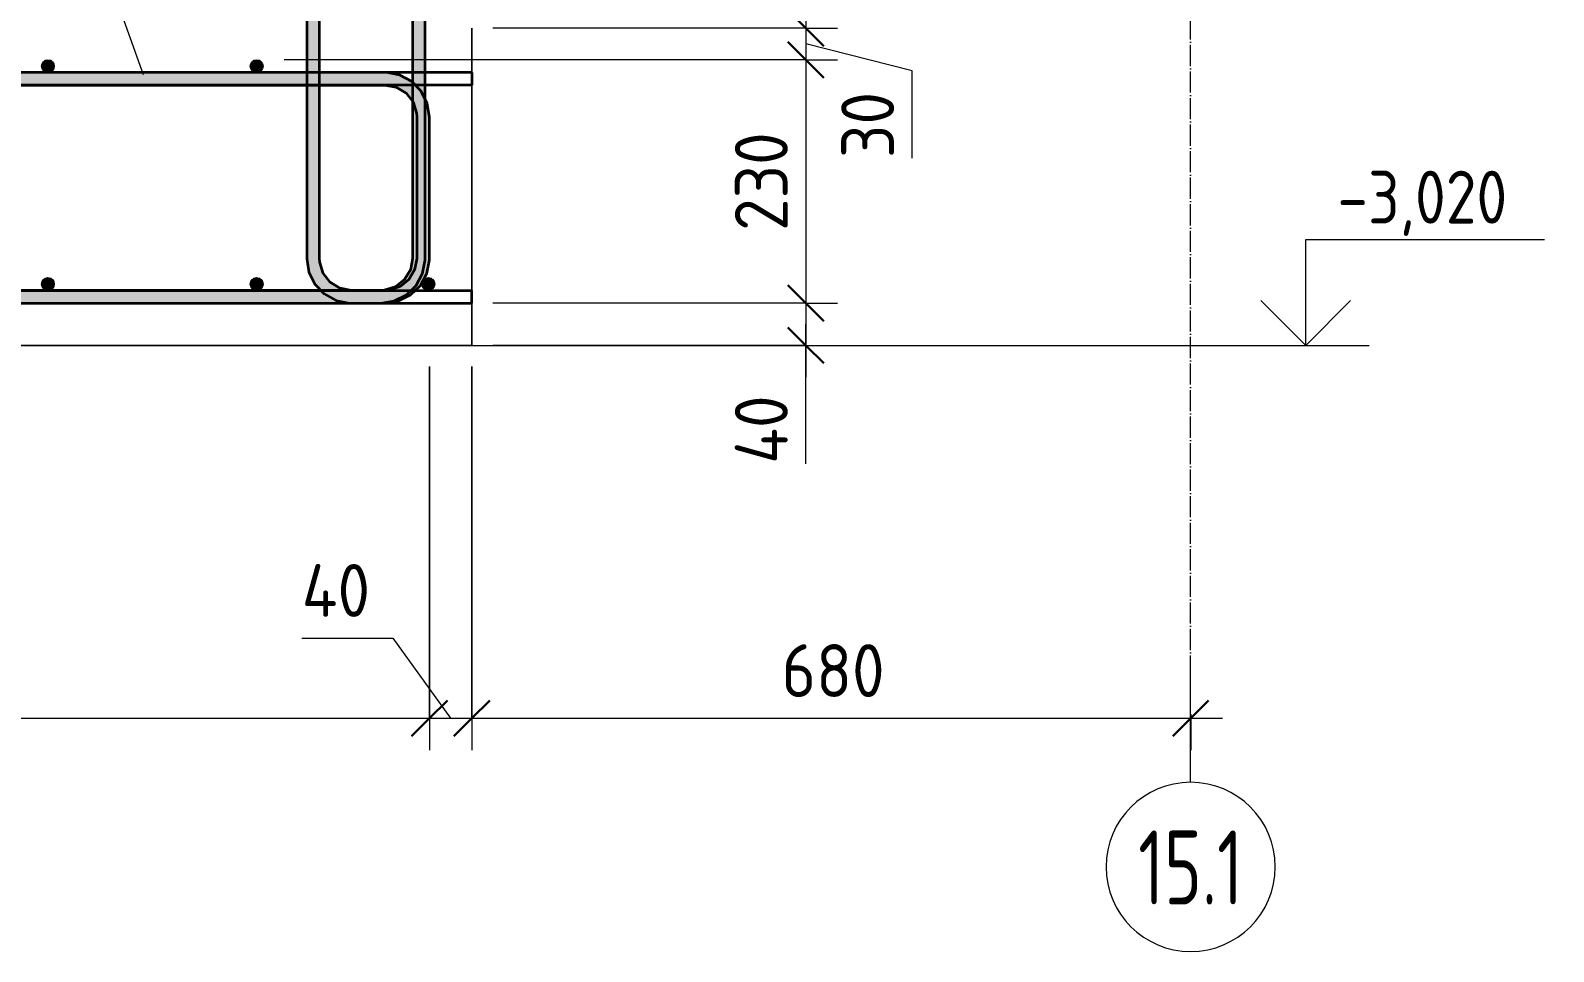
# Model space of a CAD drawing. Header units: millimetres. Extents: x 40349 to 61836, y -34600 to -479.
# Drawn here: x 44223 to 45663, y -3593 to -2722 of the extents above; entities that cross this region are included whole.
import ezdxf

# ---------------------------------------------------------------- set-up
doc = ezdxf.new("R2010")
doc.units = ezdxf.units.MM
doc.linetypes.add('02 Штрихпунктирная _20 мм_', pattern=[25, 20, -2.5, 0, -2.5])
for name, color, linetype, lineweight in [('AA_Dim', 7, 'Continuous', 9), ('AA_Dim-20', 7, 'Continuous', 9), ('AA_Vinoska', 7, 'Continuous', 9), ('AA_Visotnaya otmetka', 7, 'Continuous', 9), ('KR_Armatura', 7, 'Continuous', 20), ('KR_Armatura_Tonkie', 7, 'Continuous', 20), ('KR_Fundament', 7, 'Continuous', 20), ('Оси', 7, 'Continuous', 9)]:
    doc.layers.add(name, color=color, linetype=linetype, lineweight=lineweight)
doc.styles.add('ISOCPEUR', font='isocpeur.TTF', dxfattribs={"width": 0.9, "height": 50})
doc.styles.add('ISOCPEUR_2', font='isocpeur.TTF', dxfattribs={"width": 0.7, "height": 70})
doc.styles.add('ISOCPEUR_3', font='isocpeur.TTF', dxfattribs={"width": 0.85, "height": 50})
doc.dimstyles.new('01_Точн_3_знака__непрозр_', dxfattribs={"dimscale": 304.8, "dimtxt": 50.137748, "dimasz": 0.111549, "dimexe": 0.098425, "dimexo": 0.065617, "dimgap": 0.016404, "dimtad": 1, "dimdec": 3, "dimrnd": 0.001, "dimdsep": 46, "dimtxsty": 'ISOCPEUR', "dimblk1": 'OBLIQUE', "dimblk2": 'OBLIQUE', "dimsah": 1, "dimcen": 0.09, "dimdle": 0.098425, "dimazin": 0, "dimtfac": 1, "dimtdec": 4, "dimtix": 1, "dimtmove": 1, "dimatfit": 3, "dimfxl": 1, "dimtvp": 1, "dimtfill": 1, "dimtolj": 1, "dimtzin": 0, "dimlwd": 18, "dimlwe": 18, "dimarcsym": 2})
doc.dimstyles.new('01_Точн_3_знака__непрозр__1', dxfattribs={"dimscale": 304.8, "dimtxt": 50.137748, "dimasz": 0.111549, "dimexe": 0.098425, "dimexo": 0.065617, "dimgap": 0.016404, "dimtad": 1, "dimdec": 3, "dimrnd": 0.001, "dimdsep": 46, "dimtxsty": 'ISOCPEUR', "dimblk1": 'OBLIQUE', "dimblk2": 'OBLIQUE', "dimsah": 1, "dimcen": 0.09, "dimdle": 0.098425, "dimazin": 0, "dimtfac": 1, "dimtdec": 4, "dimtix": 1, "dimtmove": 0, "dimatfit": 3, "dimfxl": 1, "dimtvp": 1, "dimtfill": 1, "dimtolj": 1, "dimtzin": 0, "dimlwd": 18, "dimlwe": 18, "dimarcsym": 2})
doc.dimstyles.new('05_Округл_5мм__прозр_', dxfattribs={"dimscale": 304.8, "dimtxt": 50.137748, "dimasz": 0.111549, "dimexe": 0.098425, "dimexo": 0.065617, "dimgap": 0.006562, "dimtad": 1, "dimdec": 0, "dimrnd": 5, "dimdsep": 46, "dimtxsty": 'ISOCPEUR', "dimblk1": 'OBLIQUE', "dimblk2": 'OBLIQUE', "dimsah": 1, "dimcen": 0.09, "dimdle": 0.098425, "dimazin": 0, "dimtfac": 1, "dimtdec": 4, "dimtix": 1, "dimtmove": 1, "dimatfit": 3, "dimfxl": 1, "dimtvp": 1, "dimtolj": 1, "dimtzin": 0, "dimlwd": 18, "dimlwe": 18, "dimarcsym": 2})
doc.dimstyles.new('05_Округл_5мм__прозр__1', dxfattribs={"dimscale": 304.8, "dimtxt": 50.137748, "dimasz": 0.111549, "dimexe": 0.098425, "dimexo": 0.065617, "dimgap": 0.006562, "dimtad": 1, "dimdec": 0, "dimrnd": 5, "dimdsep": 46, "dimtxsty": 'ISOCPEUR', "dimblk1": 'OBLIQUE', "dimblk2": 'OBLIQUE', "dimsah": 1, "dimcen": 0.09, "dimdle": 0.098425, "dimazin": 0, "dimtfac": 1, "dimtdec": 4, "dimtix": 1, "dimtmove": 0, "dimatfit": 3, "dimfxl": 1, "dimtvp": 1, "dimtolj": 1, "dimtzin": 0, "dimlwd": 18, "dimlwe": 18, "dimarcsym": 2})

# ---------------------------------------------------------------- blocks, each defined once
blk = doc.blocks.new('351_Ряд стержней П переменный шаг _НесАрм_РабПлоск_ - Тип 1-3822820-Разрез 1 Арм')
at = {"layer": 'KR_Armatura_Tonkie', "lineweight": 35}
for points in [[(44485.8, -2938), (44496.1, -2938), (44495.9, -1362), (44484.1, -1362), (44484.3, -2938), (44484.9, -2938)], [(44590.1, -2938), (44596.1, -2938), (44595.9, -1362), (44584.1, -1362), (44584.3, -2938), (44588.5, -2938)], [(44526.1, -2980), (44526.1, -2968), (44518.3, -2967), (44510.5, -2963.5), (44504.5, -2958.7), (44500, -2952.7), (44497.1, -2945.8), (44495.8, -2938), (44484.1, -2938), (44485.5, -2948.9), (44489.7, -2959), (44496.4, -2967.7), (44505.1, -2974.4), (44515.2, -2978.6), (44523.8, -2979.7)], [(44554.1, -2980), (44564.9, -2978.6), (44575.1, -2974.4), (44583.8, -2967.7), (44590.4, -2959), (44594.6, -2948.9), (44595.9, -2938), (44584.1, -2938), (44583, -2945.8), (44579.7, -2953.5), (44574.8, -2959.6), (44568.8, -2964.1), (44561.6, -2967), (44554.1, -2968.2), (44554.1, -2979.8)], [(44542.7, -2980), (44554.1, -2979.8), (44554.1, -2968), (44526.1, -2968.2), (44526.1, -2980)]]:
    blk.add_hatch(color=256, dxfattribs=at).paths.add_polyline_path(points)
for p, q in [((44484.1, -1362), (44484.1, -2938)), ((44496.1, -1362), (44484.1, -1362)), ((44484.1, -1362), (44496.1, -1362)), ((44484.1, -1362), (44484.1, -2938)), ((44496.1, -1362), (44484.1, -1362)), ((44484.1, -1362), (44496.1, -1362)), ((44496.1, -2938), (44496.1, -1362)), ((44496.1, -1362), (44511.1, -1388)), ((44496.1, -2938), (44496.1, -1362)), ((44496.1, -1362), (44511.1, -1388)), ((44584.1, -1362), (44569.1, -1388)), ((44584.1, -1362), (44569.1, -1388)), ((44584.1, -1362), (44584.1, -2938)), ((44584.1, -1362), (44596.1, -1362)), ((44596.1, -1362), (44584.1, -1362)), ((44584.1, -1362), (44584.1, -2938)), ((44584.1, -1362), (44596.1, -1362)), ((44596.1, -1362), (44584.1, -1362)), ((44596.1, -2938), (44596.1, -1362)), ((44596.1, -2938), (44596.1, -1362)), ((44554.1, -2968), (44526.1, -2968)), ((44554.1, -2968), (44526.1, -2968)), ((44526.1, -2980), (44554.1, -2980)), ((44526.1, -2980), (44554.1, -2980))]:
    blk.add_line(p, q, dxfattribs=at)
at = {"layer": 'KR_Armatura_Tonkie', "lineweight": 35, "flags": 128}
for points in [[(44484.1, -2938), (44486, -2950.7), (44491.7, -2962.2), (44500.6, -2971.4), (44511.9, -2977.5), (44524.5, -2980), (44526.1, -2980)], [(44484.1, -2938), (44486, -2950.7), (44491.7, -2962.2), (44500.6, -2971.4), (44511.9, -2977.5), (44524.5, -2980), (44526.1, -2980)], [(44526.1, -2968), (44515.4, -2966), (44506.1, -2960.4), (44499.5, -2951.9), (44496.3, -2941.5), (44496.1, -2938)], [(44526.1, -2968), (44515.4, -2966), (44506.1, -2960.4), (44499.5, -2951.9), (44496.3, -2941.5), (44496.1, -2938)], [(44554.1, -2980), (44566.7, -2978), (44578.3, -2972.3), (44587.5, -2963.4), (44593.6, -2952.1), (44596, -2939.5), (44596.1, -2938)], [(44584.1, -2938), (44582.1, -2948.7), (44576.5, -2957.9), (44568, -2964.6), (44557.6, -2967.8), (44554.1, -2968)], [(44554.1, -2980), (44566.7, -2978), (44578.3, -2972.3), (44587.5, -2963.4), (44593.6, -2952.1), (44596, -2939.5), (44596.1, -2938)], [(44584.1, -2938), (44582.1, -2948.7), (44576.5, -2957.9), (44568, -2964.6), (44557.6, -2967.8), (44554.1, -2968)]]:
    blk.add_lwpolyline(points, dxfattribs=at)
blk = doc.blocks.new('350_Стержень П торец СК-СГ _НесАрм_РабПлоск_ - 350_Стержень П торец СК-СГ _НесАрм_РабПлоск_-3803741-Разрез 1 Арм')
at = {"layer": 'KR_Armatura_Tonkie', "lineweight": 35}
h = blk.add_hatch(color=256, dxfattribs=at)
h.paths.add_polyline_path([(44100.1, -2774), (44484.1, -2773.8), (44484.1, -2762), (44100.1, -2762.2), (44100.1, -2773.8)])
h.paths.add_polyline_path([(44556.3, -2774), (44558.1, -2773.8), (44558.1, -2762), (44496.1, -2762.2), (44496.1, -2774), (44550.1, -2774)])
h = blk.add_hatch(color=256, dxfattribs=at)
h.paths.add_polyline_path([(44597.1, -2804), (44600.1, -2804), (44598.6, -2793.1), (44596.1, -2786.9), (44596.1, -2804)])
h.paths.add_polyline_path([(44584.1, -2789), (44584.1, -2771.5), (44579.1, -2767.6), (44568.9, -2763.4), (44558.1, -2762.2), (44558.1, -2774), (44565.8, -2775), (44573.2, -2778.1), (44579.3, -2782.8), (44584, -2789)])
for points in [[(44600.1, -2938), (44599.9, -2804), (44596.1, -2804), (44596.1, -2938), (44599.9, -2938)], [(44558.1, -2980), (44568.9, -2978.6), (44579.3, -2974.2), (44587.8, -2967.7), (44594.6, -2958.5), (44598.6, -2948.9), (44599.9, -2938), (44596.1, -2938), (44594.4, -2949.4), (44590.4, -2959), (44583.8, -2967.7), (44574.6, -2974.6), (44564.7, -2978.6), (44558.1, -2979.5), (44558.1, -2979.8)]]:
    blk.add_hatch(color=256, dxfattribs=at).paths.add_polyline_path(points)
h = blk.add_hatch(color=256, dxfattribs=at)
h.paths.add_polyline_path([(44100.1, -2980), (44524.5, -2979.8), (44514.4, -2978.2), (44504.6, -2974), (44496.5, -2968), (44100.1, -2968.2), (44100.1, -2979.8)])
h.paths.add_polyline_path([(44558.1, -2980), (44558.1, -2979.5), (44554.1, -2980)])
for p, q in [((44558.1, -2762), (44100.1, -2762)), ((44100.1, -2774), (44100.1, -2762)), ((44100.1, -2762), (44100.1, -2774)), ((44100.1, -2774), (44558.1, -2774)), ((44100.1, -2774), (44126, -2789)), ((44588.1, -2804), (44588.1, -2938)), ((44600.1, -2938), (44600.1, -2804)), ((44100.1, -2968), (44126, -2953)), ((44558.1, -2968), (44100.1, -2968)), ((44100.1, -2968), (44100.1, -2980)), ((44100.1, -2980), (44100.1, -2968)), ((44100.1, -2980), (44558.1, -2980))]:
    blk.add_line(p, q, dxfattribs=at)
at = {"layer": 'KR_Armatura_Tonkie', "lineweight": 35, "flags": 128}
for points in [[(44600.1, -2804), (44598.1, -2791.3), (44592.4, -2779.8), (44583.5, -2770.6), (44572.2, -2764.5), (44559.6, -2762), (44558.1, -2762)], [(44558.1, -2774), (44568.7, -2776), (44578, -2781.6), (44584.7, -2790.1), (44587.9, -2800.5), (44588.1, -2804)], [(44558.1, -2980), (44570.7, -2978), (44582.3, -2972.3), (44591.5, -2963.4), (44597.6, -2952.1), (44600, -2939.5), (44600.1, -2938)], [(44588.1, -2938), (44586.1, -2948.7), (44580.5, -2957.9), (44572, -2964.6), (44561.6, -2967.8), (44558.1, -2968)]]:
    blk.add_lwpolyline(points, dxfattribs=at)
blk = doc.blocks.new('Ось сетки - d_4мм-2765513-Разрез 1 Арм')
at = {"layer": 'Оси'}
for start, end in [(0, 180), (0, 180), (180, 360), (180, 360)]:
    blk.add_arc((45320.1, -3513.2), 80, start, end, dxfattribs=at)
blk = doc.blocks.new('DIMBLOCK9-Разрез 1 Арм')
at = {"layer": 'AA_Dim-20', "lineweight": 30}
for p, q in [((44956.1, -1379.2), (44939.1, -1362.2)), ((44956.1, -1379.2), (44973.1, -1396.2)), ((44956.1, -2670), (44939.1, -2653)), ((44956.1, -2670), (44973.1, -2687)), ((44956.1, -2720), (44939.1, -2703)), ((44956.1, -2720), (44973.1, -2737))]:
    blk.add_line(p, q, dxfattribs=at)
at = {"layer": 'AA_Dim-20', "lineweight": 18}
for p, q in [((44956.1, -1379.2), (44628.1, -1379.2)), ((44956.1, -1379.2), (44956.1, -2670)), ((44956.1, -1379.2), (44986.1, -1379.2)), ((44956.1, -2670), (44628.1, -2670)), ((44956.1, -2670), (44986.1, -2670)), ((44956.1, -2720), (44660.1, -2720)), ((44956.1, -2720), (44986.1, -2720))]:
    blk.add_line(p, q, dxfattribs=at)
at = {"layer": 'AA_Dim-20', "color": 0, "lineweight": 18, "insert": (44889, -2171.2), "char_height": 50, "width": 351.91, "attachment_point": 1, "rotation": 90, "line_spacing_factor": 1.135194, "style": 'ISOCPEUR'}
blk.add_mtext('7х185=1290', dxfattribs=at)
blk = doc.blocks.new('_None')
blk = doc.blocks.new('DIMBLOCK10-Разрез 1 Арм')
at = {"layer": 'AA_Dim-20', "lineweight": 18}
for p, q in [((45059, -2581.6), (45059, -2664)), ((45059, -2664), (44956.1, -2695)), ((44956.1, -2670), (44628.1, -2670)), ((44956.1, -2670), (44956.1, -2720)), ((44956.1, -2670), (44986.1, -2670)), ((44956.1, -2720), (44660.1, -2720)), ((44956.1, -2720), (44986.1, -2720)), ((44956.1, -2750), (44462.7, -2750)), ((44956.1, -2750), (44986.1, -2750))]:
    blk.add_line(p, q, dxfattribs=at)
at = {"layer": 'AA_Dim-20', "lineweight": 30}
for p, q in [((44956.1, -2670), (44939.1, -2653)), ((44956.1, -2670), (44973.1, -2687)), ((44956.1, -2720), (44939.1, -2703)), ((44956.1, -2720), (44973.1, -2737)), ((44956.1, -2750), (44939.1, -2733)), ((44956.1, -2750), (44973.1, -2767))]:
    blk.add_line(p, q, dxfattribs=at)
at = {"layer": 'AA_Dim-20', "color": 0, "lineweight": 18, "insert": (44991.9, -2644), "char_height": 50, "width": 74.923, "attachment_point": 1, "rotation": 90, "line_spacing_factor": 1.135194, "style": 'ISOCPEUR'}
blk.add_mtext('50', dxfattribs=at)
blk = doc.blocks.new('DIMBLOCK11-Разрез 1 Арм')
at = {"layer": 'AA_Dim-20', "lineweight": 30}
for p, q in [((44956.1, -2720), (44939.1, -2703)), ((44956.1, -2720), (44973.1, -2737)), ((44956.1, -2750), (44939.1, -2733)), ((44956.1, -2750), (44973.1, -2767)), ((44956.1, -2980), (44939.1, -2963)), ((44956.1, -2980), (44973.1, -2997))]:
    blk.add_line(p, q, dxfattribs=at)
at = {"layer": 'AA_Dim-20', "lineweight": 18}
for p, q in [((44956.1, -2720), (44660.1, -2720)), ((44956.1, -2720), (44956.1, -2750)), ((44956.1, -2720), (44986.1, -2720)), ((45056.7, -2760.5), (44956.1, -2735)), ((44956.1, -2750), (44462.7, -2750)), ((44956.1, -2750), (44986.1, -2750)), ((45056.7, -2842.9), (45056.7, -2760.5)), ((44956.1, -2980), (44660.1, -2980)), ((44956.1, -2980), (44986.1, -2980))]:
    blk.add_line(p, q, dxfattribs=at)
at = {"layer": 'AA_Dim-20', "color": 0, "lineweight": 18, "insert": (44989.6, -2842.9), "char_height": 50, "width": 74.923, "attachment_point": 1, "rotation": 90, "line_spacing_factor": 1.135194, "style": 'ISOCPEUR'}
blk.add_mtext('30', dxfattribs=at)
blk = doc.blocks.new('DIMBLOCK12-Разрез 1 Арм')
at = {"layer": 'AA_Dim-20', "lineweight": 30}
for p, q in [((44956.1, -2750), (44939.1, -2733)), ((44956.1, -2750), (44973.1, -2767)), ((44956.1, -2980), (44939.1, -2963)), ((44956.1, -2980), (44973.1, -2997)), ((44956.1, -3020), (44939.1, -3003)), ((44956.1, -3020), (44973.1, -3037))]:
    blk.add_line(p, q, dxfattribs=at)
at = {"layer": 'AA_Dim-20', "lineweight": 18}
for p, q in [((44956.1, -2750), (44462.7, -2750)), ((44956.1, -2750), (44956.1, -2980)), ((44956.1, -2750), (44986.1, -2750)), ((44956.1, -2980), (44660.1, -2980)), ((44956.1, -2980), (44986.1, -2980)), ((44956.1, -3020), (44660.1, -3020)), ((44956.1, -3020), (44986.1, -3020))]:
    blk.add_line(p, q, dxfattribs=at)
at = {"layer": 'AA_Dim-20', "color": 0, "lineweight": 18, "insert": (44889, -2911.8), "char_height": 50, "width": 112.384, "attachment_point": 1, "rotation": 90, "line_spacing_factor": 1.135194, "style": 'ISOCPEUR'}
blk.add_mtext('230', dxfattribs=at)
blk = doc.blocks.new('DIMBLOCK13-Разрез 1 Арм')
at = {"layer": 'AA_Dim-20', "lineweight": 30}
for p, q in [((44956.1, -2980), (44939.1, -2963)), ((44956.1, -2980), (44973.1, -2997)), ((44956.1, -3020), (44939.1, -3003)), ((44956.1, -3020), (44973.1, -3037))]:
    blk.add_line(p, q, dxfattribs=at)
at = {"layer": 'AA_Dim-20', "lineweight": 18}
for p, q in [((44956.1, -2980), (44660.1, -2980)), ((44956.1, -2980), (44956.1, -3050)), ((44956.1, -2980), (44986.1, -2980)), ((44956.1, -3045.8), (44956.1, -3000)), ((44956.1, -3020), (44660.1, -3020)), ((44956.1, -3020), (44986.1, -3020)), ((44956.1, -3132), (44956.1, -3045.8))]:
    blk.add_line(p, q, dxfattribs=at)
at = {"layer": 'AA_Dim-20', "color": 0, "lineweight": 18, "insert": (44889, -3132), "char_height": 50, "width": 79.464, "attachment_point": 1, "rotation": 90, "line_spacing_factor": 1.135194, "style": 'ISOCPEUR'}
blk.add_mtext('40', dxfattribs=at)
blk = doc.blocks.new('DIMBLOCK23-Разрез 1 Арм')
at = {"layer": 'AA_Dim-20', "lineweight": 18}
for p, q in [((41115.1, -3040), (41115.1, -3402.7)), ((41115.1, -3372.7), (41115.1, -3040)), ((44600.1, -3040), (44600.1, -3402.7)), ((44600.1, -3372.7), (44600.1, -3040)), ((41115.1, -3372.7), (44600.1, -3372.7))]:
    blk.add_line(p, q, dxfattribs=at)
at = {"layer": 'AA_Dim-20', "lineweight": 30}
for p, q in [((41115.1, -3372.7), (41132.1, -3355.7)), ((44600.1, -3372.7), (44617.1, -3355.7)), ((41115.1, -3372.7), (41098.1, -3389.7)), ((44600.1, -3372.7), (44583.1, -3389.7))]:
    blk.add_line(p, q, dxfattribs=at)
at = {"layer": 'AA_Dim-20', "color": 0, "lineweight": 18, "insert": (42793.2, -3302.6), "char_height": 50, "width": 154.386, "attachment_point": 1, "line_spacing_factor": 1.135194, "style": 'ISOCPEUR', "bg_fill": 3, "box_fill_scale": 1.25, "bg_fill_color": 256, "bg_fill_true_color": 13158600, "bg_fill_transparency": 0}
blk.add_mtext('3485', dxfattribs=at)
blk = doc.blocks.new('_Oblique')
at = {"color": 0, "linetype": 'ByBlock', "lineweight": -2}
blk.add_line((-0.5, -0.5), (0.5, 0.5), dxfattribs=at)
blk = doc.blocks.new('DIMBLOCK24-Разрез 1 Арм')
at = {"layer": 'AA_Dim-20', "lineweight": 18}
for p, q in [((44600.1, -3040), (44600.1, -3402.7)), ((44600.1, -3372.7), (44600.1, -3040)), ((44640.1, -3040), (44640.1, -3402.7)), ((44640.1, -3372.7), (44640.1, -3040)), ((44479.3, -3296.9), (44565.5, -3296.9)), ((44565.5, -3296.9), (44620.1, -3372.7)), ((44600.1, -3372.7), (44640.1, -3372.7))]:
    blk.add_line(p, q, dxfattribs=at)
at = {"layer": 'AA_Dim-20', "lineweight": 30}
for p, q in [((44600.1, -3372.7), (44617.1, -3355.7)), ((44640.1, -3372.7), (44657.1, -3355.7)), ((44600.1, -3372.7), (44583.1, -3389.7)), ((44640.1, -3372.7), (44623.1, -3389.7))]:
    blk.add_line(p, q, dxfattribs=at)
at = {"layer": 'AA_Dim-20', "color": 0, "lineweight": 18, "insert": (44479.3, -3226.8), "char_height": 50, "width": 79.464, "attachment_point": 1, "line_spacing_factor": 1.135194, "style": 'ISOCPEUR', "bg_fill": 3, "box_fill_scale": 1.25, "bg_fill_color": 256, "bg_fill_true_color": 13158600, "bg_fill_transparency": 0}
blk.add_mtext('40', dxfattribs=at)
blk = doc.blocks.new('DIMBLOCK25-Разрез 1 Арм')
at = {"layer": 'AA_Dim-20', "lineweight": 18}
for p, q in [((44640.1, -3040), (44640.1, -3402.7)), ((44640.1, -3372.7), (44640.1, -3040)), ((45320.1, -3368.7), (45320.1, -3402.7)), ((45320.1, -3372.7), (45320.1, -3368.7)), ((44640.1, -3372.7), (45350.1, -3372.7))]:
    blk.add_line(p, q, dxfattribs=at)
at = {"layer": 'AA_Dim-20', "lineweight": 30}
for p, q in [((44640.1, -3372.7), (44657.1, -3355.7)), ((45320.1, -3372.7), (45337.1, -3355.7)), ((44640.1, -3372.7), (44623.1, -3389.7)), ((45320.1, -3372.7), (45303.1, -3389.7))]:
    blk.add_line(p, q, dxfattribs=at)
at = {"layer": 'AA_Dim-20', "color": 0, "lineweight": 18, "insert": (44933.2, -3302.6), "char_height": 50, "width": 112.384, "attachment_point": 1, "line_spacing_factor": 1.135194, "style": 'ISOCPEUR', "bg_fill": 3, "box_fill_scale": 1.25, "bg_fill_color": 256, "bg_fill_true_color": 13158600, "bg_fill_transparency": 0}
blk.add_mtext('680', dxfattribs=at)
blk = doc.blocks.new('Высотные отметки - Стрелка вверх-400292-Разрез 1 Арм')
at = {"layer": 'AA_Vinoska'}
for p, q in [((45430.9, -1240), (45656.9, -1240)), ((45430.9, -1340), (45430.9, -1240)), ((45430.9, -1340), (45388.4, -1297.6)), ((45430.9, -1340), (45473.3, -1297.6)), ((45370.9, -1340), (45490.9, -1340))]:
    blk.add_line(p, q, dxfattribs=at)

msp = doc.modelspace()

# ---------------------------------------------------------------- hatches: boundary and pattern name
at = {"layer": 'KR_Armatura'}
h = msp.add_hatch(color=256, dxfattribs=at)
edge = h.paths.add_edge_path()
edge.add_arc((44239.2838, -2756), 6, 0, 360)
for points in [[(44236.2838, -2761.1962), (44242.2838, -2761.1962), (44245.2838, -2756), (44242.2838, -2750.8038), (44236.2838, -2750.8038), (44233.2838, -2756)], [(44433.6727, -2761.1962), (44439.6727, -2761.1962), (44442.6727, -2756), (44439.6727, -2750.8038), (44433.6727, -2750.8038), (44430.6727, -2756)], [(44236.2838, -2967.1962), (44242.2838, -2967.1962), (44245.2838, -2962), (44242.2838, -2956.8038), (44236.2838, -2956.8038), (44233.2838, -2962)], [(44433.6727, -2967.1962), (44439.6727, -2967.1962), (44442.6727, -2962), (44439.6727, -2956.8038), (44433.6727, -2956.8038), (44430.6727, -2962)], [(44599.411, -2967.1962), (44602.0616, -2967.1962), (44605.0616, -2962), (44602.0616, -2956.8038), (44596.0616, -2956.8038), (44593.0616, -2962), (44596.0616, -2967.1962)]]:
    msp.add_hatch(color=256, dxfattribs=at).paths.add_polyline_path(points)
h = msp.add_hatch(color=256, dxfattribs=at)
edge = h.paths.add_edge_path()
edge.add_arc((44436.6727, -2756), 6, 0, 360)
h = msp.add_hatch(color=256, dxfattribs=at)
edge = h.paths.add_edge_path()
edge.add_arc((44239.2838, -2962), 6, 0, 360)
h = msp.add_hatch(color=256, dxfattribs=at)
edge = h.paths.add_edge_path()
edge.add_arc((44436.6727, -2962), 6, 0, 360)
h = msp.add_hatch(color=256, dxfattribs=at)
edge = h.paths.add_edge_path()
edge.add_arc((44599.0616, -2962), 6, 0, 360)

# ---------------------------------------------------------------- linework, layer by layer
at = {"layer": 'AA_Vinoska'}
msp.add_line((44329.7638, -2764.2743), (44255.1522, -2555.9412), dxfattribs=at)
at = {"layer": 'KR_Armatura'}
for p, q in [((44236.2838, -2750.8038), (44233.2838, -2756)), ((44242.2838, -2750.8038), (44236.2838, -2750.8038)), ((44245.2838, -2756), (44242.2838, -2750.8038)), ((44433.6727, -2750.8038), (44430.6727, -2756)), ((44439.6727, -2750.8038), (44433.6727, -2750.8038)), ((44442.6727, -2756), (44439.6727, -2750.8038)), ((44233.2838, -2756), (44236.2838, -2761.1962)), ((44236.2838, -2761.1962), (44242.2838, -2761.1962)), ((44242.2838, -2761.1962), (44245.2838, -2756)), ((44430.6727, -2756), (44433.6727, -2761.1962)), ((44433.6727, -2761.1962), (44439.6727, -2761.1962)), ((44439.6727, -2761.1962), (44442.6727, -2756)), ((44236.2838, -2956.8038), (44233.2838, -2962)), ((44233.2838, -2962), (44236.2838, -2967.1962)), ((44242.2838, -2956.8038), (44236.2838, -2956.8038)), ((44236.2838, -2967.1962), (44242.2838, -2967.1962)), ((44245.2838, -2962), (44242.2838, -2956.8038)), ((44242.2838, -2967.1962), (44245.2838, -2962)), ((44433.6727, -2956.8038), (44430.6727, -2962)), ((44430.6727, -2962), (44433.6727, -2967.1962)), ((44439.6727, -2956.8038), (44433.6727, -2956.8038)), ((44433.6727, -2967.1962), (44439.6727, -2967.1962)), ((44442.6727, -2962), (44439.6727, -2956.8038)), ((44439.6727, -2967.1962), (44442.6727, -2962)), ((44596.0616, -2956.8038), (44593.0616, -2962)), ((44593.0616, -2962), (44596.0616, -2967.1962)), ((44602.0616, -2956.8038), (44596.0616, -2956.8038)), ((44596.0616, -2967.1962), (44599.411, -2967.1962)), ((44599.411, -2967.1962), (44602.0616, -2967.1962)), ((44605.0616, -2962), (44602.0616, -2956.8038)), ((44602.0616, -2967.1962), (44605.0616, -2962))]:
    msp.add_line(p, q, dxfattribs=at)
for centre in [(44239.2838, -2756), (44436.6727, -2756), (44239.2838, -2962), (44436.6727, -2962), (44599.0616, -2962)]:
    msp.add_circle(centre, 6, dxfattribs=at)
at = {"layer": 'KR_Armatura_Tonkie', "lineweight": 35}
for p, q in [((44640.0616, -2762), (41075.0616, -2762)), ((44640.0616, -2762), (44640.0616, -2774)), ((44640.0616, -2774), (41075.0616, -2774)), ((41075.0616, -2968), (44640.0616, -2968)), ((41075.0616, -2980), (44640.0616, -2980)), ((44640.0616, -2980), (44640.0616, -2968))]:
    msp.add_line(p, q, dxfattribs=at)
at = {"layer": 'KR_Fundament'}
for p, q in [((44640.0616, -2720), (44640.0616, -3020)), ((44640.0616, -3020), (44640.0616, -2720)), ((44640.0616, -3020), (41075.0616, -3020)), ((41075.0616, -3020), (44640.0616, -3020))]:
    msp.add_line(p, q, dxfattribs=at)
at = {"layer": 'Оси', "linetype": '02 Штрихпунктирная _20 мм_'}
msp.add_line((45320.0616, -3333.2371), (45320.0616, -1087.0408), dxfattribs=at)
at = {"layer": 'Оси'}
msp.add_line((45320.0616, -3433.2371), (45320.0616, -3333.2371), dxfattribs=at)

# ---------------------------------------------------------------- block references
at = {"layer": 'AA_Visotnaya otmetka'}
msp.add_blockref('Высотные отметки - Стрелка вверх-400292-Разрез 1 Арм', (-2.0117, -1680), dxfattribs=at)
at = {"layer": 'KR_Armatura_Tonkie', "lineweight": 35}
for name in ['351_Ряд стержней П переменный шаг _НесАрм_РабПлоск_ - Тип 1-3822820-Разрез 1 Арм', '350_Стержень П торец СК-СГ _НесАрм_РабПлоск_ - 350_Стержень П торец СК-СГ _НесАрм_РабПлоск_-3803741-Разрез 1 Арм']:
    msp.add_blockref(name, (0, 0), dxfattribs=at)
at = {"layer": 'Оси'}
msp.add_blockref('Ось сетки - d_4мм-2765513-Разрез 1 Арм', (0, 0), dxfattribs=at)

# ---------------------------------------------------------------- texts
at = {"layer": 'Оси', "insert": (45270.4755, -3478.745), "char_height": 70, "width": 120.092788, "attachment_point": 1, "style": 'ISOCPEUR_2'}
msp.add_mtext('15.1', dxfattribs=at)

# ---------------------------------------------------------------- dimensions: what is measured, and where the dimension line sits
at = {"layer": 'AA_Dim', "lineweight": 18}
for base, p1, p2, text, override, picture, middle in [((44956.1211, -2670), (44608.0616, -1379.2034), (44608.0616, -2670), '7х185=1290', {"dimpost": '<>', "dimblk1": 'None', "dimblk2": 'None', "dimsah": 1, "dimfxl": 1290.796582}, 'DIMBLOCK9-Разрез 1 Арм', (44929.1211, -2024.6017)), ((44956.1211, -2980), (44442.6727, -2750), (44640.0616, -2980), '230', {"dimpost": '<>', "dimblk1": 'None', "dimblk2": 'None', "dimsah": 1, "dimfxl": 303.088062}, 'DIMBLOCK12-Разрез 1 Арм', (44929.1211, -2865))]:
    dim = msp.add_linear_dim(base=base, p1=p1, p2=p2, angle=90, text=text, dimstyle='05_Округл_5мм__прозр__1', override=override, dxfattribs=at)
    dim.commit()
    dim.dimension.update_dxf_attribs({"geometry": picture, "text_midpoint": middle})
for base, p1, p2, text, override, picture, middle in [((44956.1211, -2720), (44608.0616, -2670), (44640.0616, -2720), '50', {"dimpost": '<>', "dimblk1": 'None', "dimblk2": 'None', "dimsah": 1, "dimfxl": 59.363288}, 'DIMBLOCK10-Разрез 1 Арм', (45025.2305, -2606.5499)), ((44956.1211, -2750), (44640.0616, -2720), (44442.6727, -2750), '30', {"dimpost": '<>', "dimblk1": 'None', "dimblk2": 'None', "dimsah": 1, "dimfxl": 199.655637}, 'DIMBLOCK11-Разрез 1 Арм', (45022.9176, -2805.4605)), ((44956.1211, -3020), (44640.0616, -2980), (44640.0616, -3020), '40', {"dimpost": '<>', "dimblk1": 'None', "dimblk2": 'None', "dimsah": 1, "dimfxl": 40}, 'DIMBLOCK13-Разрез 1 Арм', (44922.3186, -3092.2494))]:
    dim = msp.add_linear_dim(base=base, p1=p1, p2=p2, angle=90, text=text, dimstyle='05_Округл_5мм__прозр_', override=override, dxfattribs=at)
    dim.commit()
    dim.dimension.update_dxf_attribs({"geometry": picture, "text_midpoint": middle, "dimtype": 160, "text_rotation": 90})

# ---------------------------------------------------------------- next in the draw order: texts
at = {"layer": 'AA_Visotnaya otmetka', "insert": (45458.8823, -2854.8641), "char_height": 50, "width": 191.919467, "attachment_point": 1, "line_spacing_factor": 1.135194, "style": 'ISOCPEUR_3', "bg_fill": 3, "box_fill_scale": 1.25, "bg_fill_color": 256, "bg_fill_true_color": 13158600, "bg_fill_transparency": 0}
msp.add_mtext('-3,020', dxfattribs=at)

# ---------------------------------------------------------------- next in the draw order: dimensions: what is measured, and where the dimension line sits
at = {"layer": 'AA_Dim', "lineweight": 18}
dim = msp.add_linear_dim(base=(44600.0616, -3372.7157), p1=(41115.0616, -3020), p2=(44600.0616, -3020), angle=0, dimstyle='01_Точн_3_знака__непрозр__1', override={"dimpost": '<>', "dimfxl": 3485}, dxfattribs=at)
dim.commit()
dim.dimension.update_dxf_attribs({"geometry": 'DIMBLOCK23-Разрез 1 Арм', "text_midpoint": (42857.5616, -3342.7157)})

# ---------------------------------------------------------------- next in the draw order: dimensions: what is measured, and where the dimension line sits
dim = msp.add_linear_dim(base=(44640.0616, -3372.7157), p1=(44600.0616, -3020), p2=(44640.0616, -3020), dimstyle='01_Точн_3_знака__непрозр_', override={"dimpost": '<>', "dimfxl": 40}, dxfattribs=at)
dim.commit()
dim.dimension.update_dxf_attribs({"geometry": 'DIMBLOCK24-Разрез 1 Арм', "text_midpoint": (44519.0524, -3260.1057), "dimtype": 160})

# ---------------------------------------------------------------- next in the draw order: dimensions: what is measured, and where the dimension line sits
dim = msp.add_linear_dim(base=(45320.0616, -3372.7157), p1=(44640.0616, -3020), p2=(45320.0616, -3348.674), angle=0, dimstyle='01_Точн_3_знака__непрозр__1', override={"dimpost": '<>', "dimfxl": 755.265929}, dxfattribs=at)
dim.commit()
dim.dimension.update_dxf_attribs({"geometry": 'DIMBLOCK25-Разрез 1 Арм', "text_midpoint": (44980.0616, -3342.7157)})

# ---------------------------------------------------------------- next in the draw order: linework, layer by layer
at = {"layer": 'AA_Visotnaya otmetka'}
for p, q in [((44585.97, -3020), (45056.6285, -3020)), ((45056.6285, -3020), (45428.8487, -3020))]:
    msp.add_line(p, q, dxfattribs=at)

doc.saveas('drawing.dxf')
